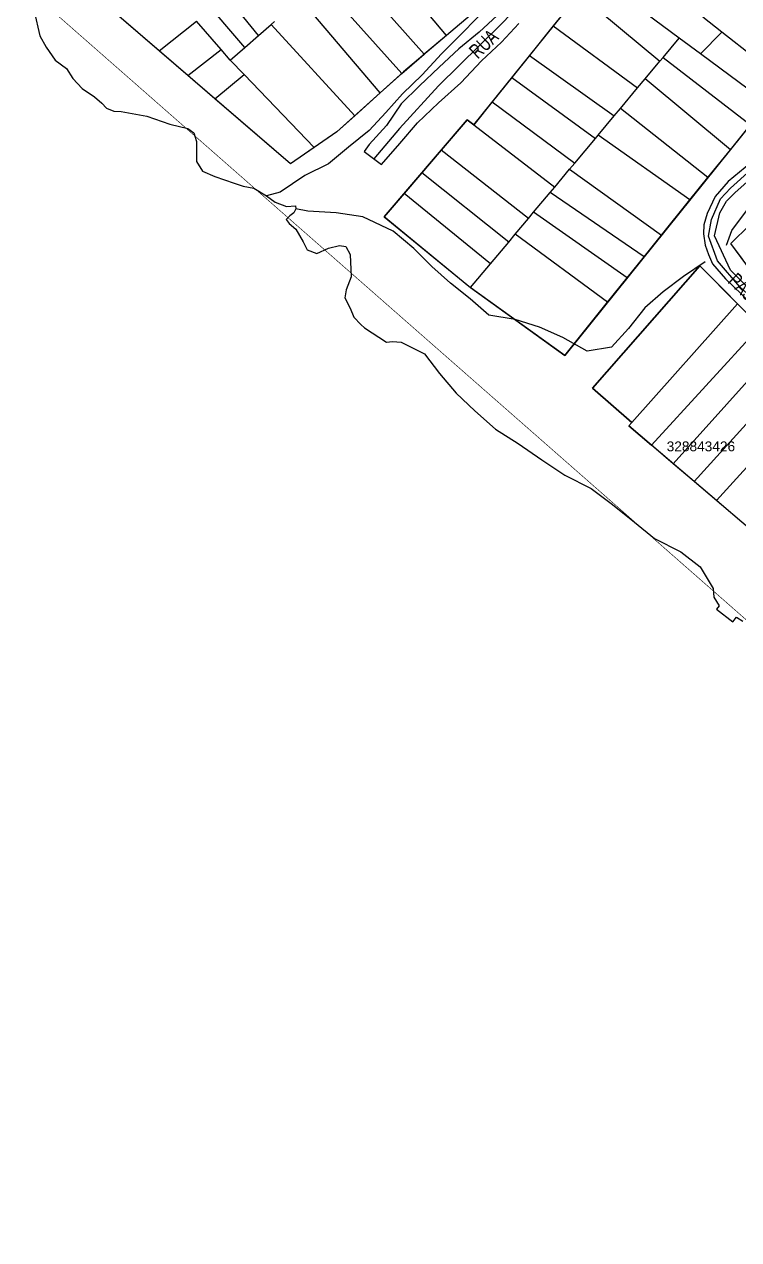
# Model space of a CAD drawing. Extents: x 206155 to 208014, y 4847439 to 4850017.
# Drawn here: x 206378.6 to 206524.6, y 4849320.9 to 4849569.2 of the extents above; entities that cross this region are included whole.
import ezdxf

# ---------------------------------------------------------------- set-up
doc = ezdxf.new("R2010")
doc.units = 0
doc.header["$LTSCALE"] = 1.5
doc.header["$MEASUREMENT"] = 0
for name, color, linetype in [('CD-MALHA-LOTES', 40, 'CONTINUOUS'), ('CD_TXT_QUADRA', 7, 'CONTINUOUS'), ('HD-CURSO-PERENE', 170, 'CONTINUOUS'), ('HD-VALAS-DRENOS', 170, 'CONTINUOUS'), ('LM-LIM-SETOR-FISCAL', 7, 'CONTINUOUS'), ('RU-QUADRAS', 6, 'CONTINUOUS'), ('SV-EIXO-RUA-N-PAV', 6, 'CONTINUOUS'), ('SV-RUA-NAO-PAV-S-GUIA-C-GUIA', 7, 'CONTINUOUS'), ('SV-TXT-RUA-N-PAV-S-GUIA-C-GUIA', 7, 'CONTINUOUS')]:
    doc.layers.add(name, color=color, linetype=linetype)
doc.styles.add('ARIAL', font='ARIAL.TTF')
doc.linetypes.add('Limite', pattern='A,20,-3,[130,ltypeshp.shx,S=6.35,R=0,X=0,Y=0],-3,20', length=46)

msp = doc.modelspace()

# ---------------------------------------------------------------- linework, layer by layer
at = {"layer": 'CD-MALHA-LOTES'}
for points in [[(206426.52, 4849566.9), (206409.38, 4849587.93)], [(206423.67, 4849564.4), (206405.87, 4849585.31)], [(206464.92, 4849566.88), (206448.69, 4849586.22)], [(206406.19, 4849563.74), (206392.64, 4849575.42), (206402.51, 4849582.8)], [(206460.37, 4849563.03), (206443.68, 4849581.85)], [(206455.77, 4849559.12), (206439.06, 4849577.82)], [(206512.51, 4849566.33), (206495.43, 4849579)], [(206492.03, 4849575.36), (206486.75, 4849568.83)], [(206492.03, 4849575.36), (206508.56, 4849561.62)], [(206451.35, 4849555.14), (206435.05, 4849574.33)], [(206469.76, 4849570.98), (206464.92, 4849566.88)], [(206521.22, 4849567.52), (206517.29, 4849570.6)], [(206406.19, 4849563.74), (206413.8, 4849569.81)], [(206418.84, 4849564.01), (206413.8, 4849569.81)], [(206426.52, 4849566.9), (206429.05, 4849569.1)], [(206429.05, 4849569.1), (206429.78, 4849569.74)], [(206446.2, 4849550.49), (206429.05, 4849569.1)], [(206486.75, 4849568.83), (206481.91, 4849562.82)], [(206486.75, 4849568.83), (206503.98, 4849556.15)], [(206423.67, 4849564.4), (206426.52, 4849566.9)], [(206464.92, 4849566.88), (206460.37, 4849563.03)], [(206509.2, 4849562.38), (206512.51, 4849566.33)], [(206516.87, 4849563.1), (206512.51, 4849566.33)], [(206516.87, 4849563.1), (206521.22, 4849567.52)], [(206534.45, 4849557.17), (206521.22, 4849567.52)], [(206412.06, 4849558.69), (206406.19, 4849563.74)], [(206412.06, 4849558.69), (206418.84, 4849564.01)], [(206420.72, 4849561.84), (206418.84, 4849564.01)], [(206420.72, 4849561.84), (206423.67, 4849564.4)], [(206455.77, 4849559.12), (206460.37, 4849563.03)], [(206481.91, 4849562.82), (206478.27, 4849558.29)], [(206481.91, 4849562.82), (206499.22, 4849550.46)], [(206530.54, 4849552.97), (206516.87, 4849563.1)], [(206423.55, 4849558.9), (206420.72, 4849561.84)], [(206505.53, 4849557.99), (206508.56, 4849561.62)], [(206508.56, 4849561.62), (206509.2, 4849562.38)], [(206509.2, 4849562.38), (206527.04, 4849548.63)], [(206417.58, 4849553.93), (206412.06, 4849558.69)], [(206417.58, 4849553.93), (206423.55, 4849558.9)], [(206437.89, 4849544), (206423.55, 4849558.9)], [(206455.77, 4849559.12), (206451.35, 4849555.14)], [(206478.27, 4849558.29), (206474.25, 4849553.29)], [(206478.27, 4849558.29), (206495.36, 4849545.85)], [(206503.98, 4849556.15), (206505.53, 4849557.99)], [(206522.94, 4849543.54), (206505.53, 4849557.99)], [(206500.46, 4849551.94), (206503.98, 4849556.15)], [(206437.89, 4849544), (206433.01, 4849540.64), (206417.58, 4849553.93)], [(206451.35, 4849555.14), (206446.2, 4849550.49)], [(206474.25, 4849553.29), (206470.5, 4849548.62)], [(206474.25, 4849553.29), (206491.13, 4849540.8)], [(206446.2, 4849550.49), (206442.53, 4849547.18), (206437.89, 4849544)], [(206495.94, 4849546.54), (206499.22, 4849550.46)], [(206499.22, 4849550.46), (206500.46, 4849551.94)], [(206518.36, 4849537.86), (206500.46, 4849551.94)], [(206470.5, 4849548.62), (206469.14, 4849549.67), (206463.82, 4849543.45)], [(206470.5, 4849548.62), (206487.04, 4849535.91)], [(206522.94, 4849543.54), (206527.04, 4849548.63)], [(206491.13, 4849540.8), (206495.36, 4849545.85)], [(206495.36, 4849545.85), (206495.94, 4849546.54)], [(206514.69, 4849533.3), (206495.94, 4849546.54)], [(206463.82, 4849543.45), (206459.88, 4849538.84)], [(206481.69, 4849529.52), (206463.82, 4849543.45)], [(206518.36, 4849537.86), (206522.94, 4849543.54)], [(206525.46, 4849521.12), (206523.03, 4849524.4), (206542.45, 4849543.44), (206547.94, 4849535.61)], [(206490.08, 4849539.54), (206491.13, 4849540.8)], [(206459.88, 4849538.84), (206456.27, 4849534.62)], [(206477.64, 4849524.68), (206459.88, 4849538.84)], [(206487.04, 4849535.91), (206490.08, 4849539.54)], [(206490.08, 4849539.54), (206508.9, 4849526.11)], [(206486.11, 4849534.81), (206487.04, 4849535.91)], [(206514.69, 4849533.3), (206518.36, 4849537.86)], [(206456.27, 4849534.62), (206452.18, 4849529.83), (206469.84, 4849515.37)], [(206473.9, 4849520.22), (206456.27, 4849534.62)], [(206482.73, 4849530.76), (206486.11, 4849534.81)], [(206505.34, 4849521.69), (206486.11, 4849534.81)], [(206508.9, 4849526.11), (206514.69, 4849533.3)], [(206481.69, 4849529.52), (206482.73, 4849530.76)], [(206501.85, 4849517.36), (206482.73, 4849530.76)], [(206478.96, 4849526.26), (206481.69, 4849529.52)], [(206477.64, 4849524.68), (206478.96, 4849526.26)], [(206497.86, 4849512.41), (206478.96, 4849526.26)], [(206505.34, 4849521.69), (206508.9, 4849526.11)], [(206473.9, 4849520.22), (206477.64, 4849524.68)], [(206501.85, 4849517.36), (206505.34, 4849521.69)], [(206469.84, 4849515.37), (206473.9, 4849520.22)], [(206524.43, 4849512.03), (206516.67, 4849519.79), (206494.78, 4849494.81), (206502.82, 4849487.8)], [(206497.86, 4849512.41), (206501.85, 4849517.36)], [(206469.84, 4849515.37), (206489.11, 4849501.54), (206497.86, 4849512.41)], [(206502.82, 4849487.8), (206524.43, 4849512.03)], [(206529.03, 4849507.44), (206524.43, 4849512.03)], [(206506.82, 4849483.2), (206529.03, 4849507.44)], [(206511.27, 4849479.41), (206533.17, 4849503.76)], [(206515.56, 4849475.75), (206537.49, 4849499.96)], [(206520.09, 4849471.9), (206542.02, 4849495.96)], [(206502.82, 4849487.8), (206502.21, 4849487.12), (206506.82, 4849483.2)], [(206511.27, 4849479.41), (206506.82, 4849483.2)], [(206515.56, 4849475.75), (206511.27, 4849479.41)], [(206520.09, 4849471.9), (206515.56, 4849475.75)], [(206524.86, 4849467.83), (206520.09, 4849471.9)]]:
    msp.add_lwpolyline(points, dxfattribs=at)
at = {"layer": 'HD-CURSO-PERENE'}
for p, q in [((206380.66, 4849571.87), (206381.83, 4849566.77)), ((206381.83, 4849566.77), (206383.12, 4849564.49)), ((206383.12, 4849564.49), (206384.96, 4849561.86)), ((206384.96, 4849561.86), (206387.28, 4849560.14)), ((206387.28, 4849560.14), (206388.51, 4849558.1)), ((206388.51, 4849558.1), (206390.45, 4849556.07)), ((206390.45, 4849556.07), (206392.97, 4849554.35)), ((206392.97, 4849554.35), (206394.49, 4849553.07)), ((206394.49, 4849553.07), (206395.41, 4849552.03)), ((206395.41, 4849552.03), (206396.92, 4849551.4)), ((206396.92, 4849551.4), (206398.42, 4849551.37)), ((206398.42, 4849551.37), (206403.64, 4849550.39)), ((206403.64, 4849550.39), (206408.37, 4849548.75)), ((206408.37, 4849548.75), (206412.04, 4849547.85)), ((206412.04, 4849547.85), (206413.25, 4849546.96)), ((206413.25, 4849546.96), (206413.83, 4849545.22)), ((206413.83, 4849545.22), (206413.79, 4849541.11)), ((206413.79, 4849541.11), (206415.07, 4849539.18)), ((206415.07, 4849539.18), (206417.54, 4849538.06)), ((206417.54, 4849538.06), (206421.51, 4849536.71)), ((206421.51, 4849536.71), (206423.37, 4849536.08)), ((206423.37, 4849536.08), (206425.53, 4849535.71)), ((206425.53, 4849535.71), (206428.15, 4849534.14)), ((206428.15, 4849534.14), (206429.88, 4849532.82)), ((206429.88, 4849532.82), (206432.24, 4849531.95)), ((206432.24, 4849531.95), (206434.04, 4849532.07)), ((206433.71, 4849530.66), (206432.87, 4849530.05)), ((206434.15, 4849531.47), (206433.71, 4849530.66)), ((206434.04, 4849532.07), (206434.15, 4849531.47)), ((206432.87, 4849530.05), (206432.18, 4849529.29)), ((206432.18, 4849529.29), (206432.79, 4849528.45)), ((206432.79, 4849528.45), (206434.11, 4849527.31)), ((206434.11, 4849527.31), (206435.6, 4849524.73)), ((206435.6, 4849524.73), (206436.47, 4849523.09)), ((206436.47, 4849523.09), (206438.44, 4849522.31)), ((206438.44, 4849522.31), (206440.77, 4849523.45)), ((206440.77, 4849523.45), (206443.02, 4849523.98)), ((206443.02, 4849523.98), (206444.32, 4849523.74)), ((206444.32, 4849523.74), (206445.25, 4849522.15)), ((206445.25, 4849522.15), (206445.46, 4849517.55)), ((206445.46, 4849517.55), (206444.4, 4849514.93)), ((206444.4, 4849514.93), (206444.12, 4849513.27)), ((206444.12, 4849513.27), (206445.25, 4849511.19)), ((206445.25, 4849511.19), (206445.98, 4849509.34)), ((206445.98, 4849509.34), (206447.4, 4849507.86)), ((206447.4, 4849507.86), (206448.16, 4849507.17)), ((206448.16, 4849507.17), (206452.66, 4849504.22)), ((206452.66, 4849504.22), (206453.91, 4849504.39)), ((206453.91, 4849504.39), (206455.66, 4849504.26)), ((206455.66, 4849504.26), (206460.4, 4849501.82)), ((206460.4, 4849501.82), (206463.51, 4849497.86)), ((206463.51, 4849497.86), (206466.93, 4849493.8)), ((206466.93, 4849493.8), (206470.68, 4849490.19)), ((206470.68, 4849490.19), (206474.94, 4849486.44)), ((206474.94, 4849486.44), (206479.59, 4849483.55)), ((206479.59, 4849483.55), (206484.39, 4849480.21)), ((206484.39, 4849480.21), (206489.09, 4849477.07)), ((206489.09, 4849477.07), (206494.49, 4849474.34)), ((206494.49, 4849474.34), (206498.84, 4849471.09)), ((206498.84, 4849471.09), (206503.35, 4849467.45)), ((206503.35, 4849467.45), (206507.45, 4849464.15)), ((206507.45, 4849464.15), (206512.84, 4849461.41)), ((206512.84, 4849461.41), (206516.79, 4849458.31)), ((206516.79, 4849458.31), (206519.41, 4849453.89)), ((206519.41, 4849453.89), (206519.58, 4849452.14)), ((206519.58, 4849452.14), (206520.62, 4849450.36)), ((206520.62, 4849450.36), (206520.12, 4849449.69)), ((206520.12, 4849449.69), (206523.46, 4849447.13)), ((206523.46, 4849447.13), (206524.22, 4849448.07)), ((206524.22, 4849448.07), (206525.49, 4849447.21))]:
    msp.add_line(p, q, dxfattribs=at)
at = {"layer": 'HD-VALAS-DRENOS', "flags": 128}
for points in [[(206471.59, 4849570.89), (206467.45, 4849566.68), (206463.89, 4849563.13), (206459.95, 4849558.82), (206455.95, 4849554.96), (206452.55, 4849551.15), (206449.09, 4849547.45), (206444.89, 4849544.04), (206440.83, 4849540.63), (206435.96, 4849538.26), (206430.9, 4849534.84), (206428.15, 4849534.14)], [(206522.17, 4849524.05), (206523.23, 4849527.02), (206526.23, 4849531.06), (206529.97, 4849535.22), (206534.13, 4849538.88), (206537.63, 4849542.49), (206540.8, 4849545.13), (206541.95, 4849545.3), (206542.65, 4849544.91), (206543.73, 4849543.52), (206547.09, 4849539.51), (206550, 4849534.99), (206553.17, 4849530.83), (206556.53, 4849526.87), (206559.39, 4849522.55), (206562.71, 4849518.13), (206566.22, 4849514.43), (206569.97, 4849510.87), (206573.88, 4849507.27), (206578.32, 4849504.37), (206582.68, 4849501.08), (206586.98, 4849497.78), (206591.47, 4849495.08)], [(206517.76, 4849520.63), (206513.35, 4849517.67), (206509.24, 4849514.51), (206505.43, 4849511.25), (206502.09, 4849507), (206498.63, 4849503.24), (206493.64, 4849502.37), (206488.69, 4849505.16), (206483.91, 4849507.3), (206478.98, 4849508.89), (206473.56, 4849509.77), (206469.76, 4849513.07), (206465.76, 4849516.27), (206461.9, 4849519.68), (206458.25, 4849523.38), (206453.99, 4849526.88), (206447.8, 4849529.8), (206442.34, 4849530.64), (206436.57, 4849530.96), (206434.15, 4849531.47)]]:
    msp.add_lwpolyline(points, dxfattribs=at)
at = {"layer": 'LM-LIM-SETOR-FISCAL', "linetype": 'Limite', "ltscale": 0.1, "const_width": 0.13, "flags": 128}
msp.add_lwpolyline([(207693.53, 4847579.56), (207661.03, 4847549.31), (207612.7, 4847504.12), (207608.58, 4847500.27), (207585.3, 4847478.55), (207576.34, 4847469.74), (207571.87, 4847465.34), (207556.36, 4847486.66), (207540.14, 4847507.78), (207531.85, 4847519.47), (207511.91, 4847545.61), (207506.17, 4847553.18), (207498.88, 4847562.81), (207463.75, 4847610.71), (207457.67, 4847619.01), (207440.44, 4847642.51), (207431.06, 4847656.73), (207427.79, 4847661.69), (207410.24, 4847685.38), (207400.06, 4847698.96), (207390.62, 4847713.26), (207368.81, 4847743.14), (207367.63, 4847745.51), (207365.1, 4847750.55), (207350.49, 4847771.92), (207340.01, 4847785.42), (207333.8, 4847793.43), (207328.91, 4847799.72), (207315.6, 4847819.35), (207310.76, 4847826.26), (207285.87, 4847860.83), (207260.72, 4847896.98), (207248.23, 4847915.4), (207242.67, 4847921.29), (207202.51, 4847892.47), (207193.03, 4847885.67), (207186.34, 4847883.83), (207169.47, 4847906.92), (207159.13, 4847921.36), (207145.03, 4847940.16), (207134.22, 4847955.66), (207130.37, 4847960.22), (207126.09, 4847965.9), (207111.59, 4847986.15), (207100.06, 4848001.48), (207090.77, 4848014.03), (207087.01, 4848019.05), (207075.04, 4848034.33), (207069.37, 4848045.04), (207069.26, 4848049.8), (207069.11, 4848053.33), (207066.5, 4848058.01), (207060.87, 4848065.4), (207031.95, 4848105.77), (207020.41, 4848120.82), (207005.92, 4848142.54), (206995.35, 4848155.22), (206982.67, 4848172.12), (206959.42, 4848202.77), (206955.58, 4848209.27), (206948.97, 4848217), (206956.28, 4848221.98), (206974.04, 4848236.91), (207015.88, 4848269.11), (207005.71, 4848281.99), (206987.16, 4848307.84), (206966.87, 4848336.83), (206960.49, 4848346.74), (207051.18, 4848413.73), (207093.59, 4848446.09), (207106.7, 4848455.88), (207140.72, 4848483.45), (207169.66, 4848504.88), (207261.26, 4848571.24), (207250.42, 4848586.92), (207233.64, 4848611.27), (207214.13, 4848640.25), (207199.66, 4848661.86), (207162.16, 4848719.72), (207148.67, 4848740.27), (207138.58, 4848756.16), (207114.21, 4848785.08), (207108.98, 4848791.97), (207099.68, 4848804.07), (207089.04, 4848833.89), (207075.28, 4848852.41), (207054.15, 4848879.42), (207034.07, 4848905.39), (207008.79, 4848936.89), (207002.49, 4848944.75), (206978.67, 4848976.02), (206968.98, 4848989.87), (206958.44, 4849004.76), (206966.26, 4849011.39), (206981.71, 4849023.09), (207002.58, 4849038.25), (207026.18, 4849059.14), (207039.09, 4849069.24), (207048.4, 4849077.1), (207033.93, 4849094.44), (207025.31, 4849104.91), (207019.34, 4849111.98), (206955.53, 4849187.19), (206739.99, 4849438.83), (206628.48, 4849357.79), (206159.3, 4849769.3), (206177.89, 4849842.97), (206311.32, 4849828.25), (206318.97, 4849888.04), (206376.86, 4849879.93), (206422.43, 4850015.06), (206474.48, 4850006.62), (206492.19, 4850011.1), (206819.81, 4849985.62), (206867.89, 4849970.66), (206761.86, 4849758.64), (206955.52, 4849737.17), (206981.38, 4849733.58), (207038.29, 4849725.23), (207070.29, 4849722.03), (207093.76, 4849719.89), (207136.42, 4849713.49), (207187.69, 4849706.67), (207206.03, 4849702.71), (207217.82, 4849703), (207238.05, 4849700.95), (207257.69, 4849697.98), (207277.63, 4849691.43), (207298.76, 4849680.12), (207307.69, 4849672.68), (207325.58, 4849647.34), (207339.6, 4849627.48), (207365.17, 4849591.27), (207375.36, 4849576.96), (207394.56, 4849549.23), (207402.02, 4849538.56), (207409.91, 4849527.9), (207417.58, 4849518.68), (207445.75, 4849483.09), (207461.51, 4849464.09), (207489.49, 4849426.56), (207512.94, 4849401.39), (207520.93, 4849386.71), (207524.83, 4849382.69), (207529.48, 4849377.88), (207540.69, 4849361.49), (207560.95, 4849335.89), (207577.23, 4849307.07), (207583.74, 4849297.42), (207628.15, 4849239.89), (207643.22, 4849219.05), (207658.02, 4849201.49), (207693.22, 4849158.83), (207705.61, 4849141.39), (207712.86, 4849133.84), (207725.65, 4849112.01), (207736.66, 4849084.67), (207739.33, 4849078.11), (207747.93, 4849059.71), (207757.22, 4849040.43), (207775.14, 4849006.28), (207791.99, 4848977.54), (207792.78, 4848975.77), (207795.96, 4848968.62), (207802.2, 4848960.18), (207825.03, 4848930.31), (207842.53, 4848910.15), (207856.41, 4848891.07), (207858.75, 4848886.94), (207866.81, 4848872.74), (207869.94, 4848867.11), (207871.77, 4848863.82), (207879.69, 4848853.91), (207882.92, 4848845.94), (207889.76, 4848830.42), (207897.96, 4848811.56), (207901.5, 4848803.37), (207910.93, 4848782.03), (207925.43, 4848746.58), (207927.76, 4848740.69), (207935.19, 4848724.84), (207938.98, 4848722.35), (207951.29, 4848714.3), (207953.61, 4848706.94), (207955.87, 4848700.21), (207959.42, 4848694.96), (207980.21, 4848656.63), (207983.23, 4848650.23), (207987.97, 4848639.65), (207991.98, 4848624.34), (207992.34, 4848618.14), (207992.71, 4848609.76), (207992.35, 4848598.91), (207989.51, 4848588.21), (207986.21, 4848576.49), (207981.13, 4848552.93), (207979.22, 4848544.32), (207974.12, 4848527.55), (207970.47, 4848512.96), (207968.53, 4848505.21), (207962.87, 4848484.57), (207961.77, 4848475.9), (207962.44, 4848471.73), (207962.76, 4848468.22), (207963.58, 4848460.32), (207965.62, 4848437.71), (207970.3, 4848417.74), (207973.97, 4848405.11), (207979.52, 4848388.8), (207983.37, 4848372.15), (207985.88, 4848361.34), (207994.8, 4848328.69), (207998.94, 4848313.63), (208000.94, 4848308.61), (208001.28, 4848301.24), (208004.29, 4848290.86), (208006.08, 4848286.4), (208007.64, 4848282.49), (208010.65, 4848271.5), (208010.53, 4848262.57), (208009.71, 4848251.17), (208006.89, 4848242.28), (208002.27, 4848228.55), (207997.36, 4848212.8), (207991.07, 4848194.77), (207987.4, 4848183.31), (207984.51, 4848174.56), (207981.76, 4848167.44), (207976.41, 4848152.41), (207973.09, 4848141.61), (207967.4, 4848130.11), (207964.22, 4848121.42), (207961.45, 4848112.84), (207955.63, 4848098.17), (207952.19, 4848088.84), (207947.6, 4848075.6), (207943.28, 4848060.34), (207938.8, 4848047.89), (207935.95, 4848038.31), (207931.75, 4848023.44), (207924.02, 4847983.95), (207922.67, 4847973.36), (207921, 4847963.57), (207920.32, 4847960.19), (207917.77, 4847945.28), (207916.42, 4847941.01), (207910.26, 4847922.04), (207901.41, 4847892.98), (207897.62, 4847878.65), (207892.25, 4847865.58), (207878.3, 4847837.34), (207872.42, 4847829.43), (207870.47, 4847825.73), (207866.98, 4847818.64), (207853.99, 4847795.84), (207843.32, 4847778.24), (207832.06, 4847762.95), (207814.75, 4847736.4), (207805.8, 4847721.97), (207788.79, 4847698.98), (207782.07, 4847685.13), (207771.56, 4847663.44), (207770.16, 4847648.29), (207754.59, 4847638.36), (207743.55, 4847627.73)], close=True, dxfattribs=at)
at = {"layer": 'RU-QUADRAS', "color": 6, "linetype": 'Continuous'}
msp.add_lwpolyline([(206392.64, 4849575.42), (206441.87, 4849612.22, 0.034504), (206465.01, 4849627.75, -0.022732), (206510.55, 4849664.74), (206541.09, 4849684.06), (206561.61, 4849699.68), (206575.61, 4849682.84), (206583.35, 4849671.8, 0.006431), (206528.13, 4849626.26), (206527.41, 4849624.51), (206521.82, 4849619.97), (206521.47, 4849619.27), (206515.71, 4849614.38), (206497.28, 4849597.19), (206496.32, 4849595.19), (206492.17, 4849589.96), (206456.11, 4849559.42), (206442.53, 4849547.18), (206433.01, 4849540.64)], format="xyb", close=True, dxfattribs=at)
for points in [[(206452.18, 4849529.83), (206469.14, 4849549.67), (206470.5, 4849548.62), (206491.8, 4849575.11), (206517.53, 4849602.67), (206541.7, 4849622.88), (206542.16, 4849622.31), (206570.93, 4849648.49), (206592.36, 4849665.71), (206621.93, 4849630.9), (206589.73, 4849598.54), (206589.39, 4849598.97), (206539.86, 4849557.92), (206537.5, 4849560.1), (206534.45, 4849557.17), (206536.42, 4849555.63), (206532.5, 4849551.59), (206530.54, 4849552.97), (206489.11, 4849501.54), (206469.5, 4849515.61)], [(206523.03, 4849524.4), (206542.45, 4849543.44), (206558.36, 4849520.76), (206571.11, 4849507.03), (206571.71, 4849507.78), (206582.75, 4849499.17), (206568.19, 4849480.24), (206531.29, 4849513.24)], [(206494.78, 4849494.81), (206516.67, 4849519.79), (206529.23, 4849507.23), (206564.68, 4849475.88), (206544.23, 4849451.34), (206502.21, 4849487.12), (206502.82, 4849487.8)]]:
    msp.add_lwpolyline(points, close=True, dxfattribs=at)
at = {"layer": 'SV-EIXO-RUA-N-PAV'}
for points in [[(206588.04, 4849672.15), (206578.35, 4849661.25), (206570.72, 4849653.9), (206558.84, 4849644.57), (206547.81, 4849634.67), (206535.65, 4849624.77), (206520.95, 4849611.77), (206505.4, 4849597.63), (206498.89, 4849592.25), (206492.39, 4849586.03), (206475.99, 4849569.07), (206463.26, 4849556.62), (206455.34, 4849547.86), (206450.08, 4849541.7)], [(206518.46, 4849525.85), (206519.09, 4849529.29), (206520.96, 4849533.5), (206522.99, 4849535.69), (206527.14, 4849539.43), (206534.36, 4849545.37), (206543.63, 4849552.69), (206553.27, 4849560.84), (206569.76, 4849574.74), (206587, 4849590.31), (206604.6, 4849605.5), (206623.69, 4849624.96), (206628.04, 4849628.64), (206632.37, 4849631.61)], [(206568.78, 4849476.8), (206550.46, 4849491.68), (206537.19, 4849504.32), (206524.86, 4849515.55), (206520.34, 4849520.86), (206518.46, 4849525.85)]]:
    msp.add_lwpolyline(points, dxfattribs=at)
at = {"layer": 'SV-RUA-NAO-PAV-S-GUIA-C-GUIA', "flags": 128}
for points in [[(206475.3, 4849570.94), (206471.59, 4849567.54), (206467.43, 4849564.18), (206463.43, 4849560.42), (206459.38, 4849556.6), (206455.68, 4849552.9), (206452.63, 4849548.5), (206449.14, 4849544.6), (206448.1, 4849543.18), (206451.65, 4849540.52), (206455.39, 4849544.78), (206458.99, 4849549.04), (206463.28, 4849553.15), (206467.83, 4849557.22), (206472.07, 4849561.73), (206476.13, 4849565.5), (206479.73, 4849569.3)], [(206534.07, 4849546.6), (206522.49, 4849537.02), (206519.83, 4849533.98), (206518.23, 4849530.5), (206517.51, 4849528.19), (206517.48, 4849526.39), (206517.82, 4849524.04), (206518.49, 4849522.14), (206519.32, 4849520.2), (206521.92, 4849517.18), (206530.05, 4849509.38)]]:
    msp.add_lwpolyline(points, dxfattribs=at)
msp.add_lwpolyline([(206531.27, 4849511.08), (206526.72, 4849515.21), (206523, 4849518.95), (206519.69, 4849525.97), (206520.78, 4849530.64), (206522.14, 4849533.06), (206523.92, 4849534.79), (206530.45, 4849540.59), (206542.29, 4849550.1), (206563.82, 4849521.53), (206568.78, 4849516.19), (206574.12, 4849511.23), (206580.24, 4849505.52), (206585.4, 4849501.23), (206582.87, 4849498), (206580.05, 4849494.36), (206576.5, 4849489.09), (206571.54, 4849482.92), (206568.02, 4849478.87), (206553.39, 4849490.43)], close=True, dxfattribs=at)

# ---------------------------------------------------------------- texts
at = {"layer": 'CD_TXT_QUADRA', "color": 7, "linetype": 'Continuous', "style": 'ARIAL'}
msp.add_text('328843426', height=2, dxfattribs=at).set_placement((206509.93, 4849481.95))
at = {"layer": 'SV-TXT-RUA-N-PAV-S-GUIA-C-GUIA', "style": 'ARIAL', "width": 0.7}
for s, rotation, p in [('RUA', 44, (206471.34, 4849561.93)), ('PASS.', 316, (206522.27, 4849516.47, 12.82))]:
    msp.add_text(s, height=3, rotation=rotation, dxfattribs=at).set_placement(p)

doc.saveas('drawing.dxf')
